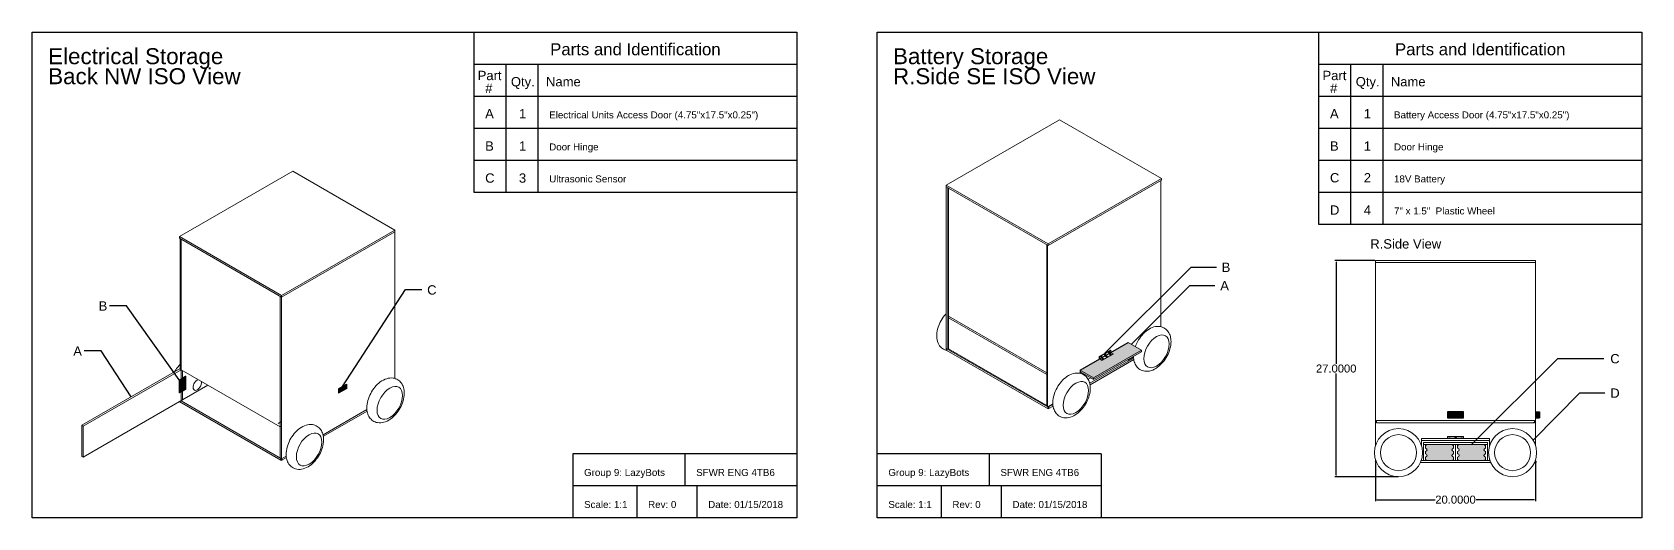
# Model space of a CAD drawing. Header units: inches. Extents: x 0 to 1256, y -61 to 0.
# Drawn here: x 105.5 to 306.5, y -60.7 to 0 of the extents above; entities that cross this region are included whole.
import ezdxf
from ezdxf.enums import TextEntityAlignment as Align

# ---------------------------------------------------------------- set-up
doc = ezdxf.new("R2010")
doc.units = ezdxf.units.IN
doc.header["$LTSCALE"] = 2
doc.header["$MEASUREMENT"] = 0
doc.styles.get("Standard").update_dxf_attribs({"font": 'arial.ttf'})
doc.dimstyles.get("Standard").update_dxf_attribs({"dimtxt": 0.18, "dimasz": 0.18, "dimexe": 0.18, "dimexo": 0.0625, "dimgap": 0.09, "dimtad": 0, "dimtih": 1, "dimtoh": 1, "dimdec": 4, "dimzin": 0, "dimdsep": 46, "dimtxsty": 'Standard', "dimcen": 0.09, "dimadec": 0, "dimazin": 0, "dimtfac": 1, "dimtdec": 4, "dimtofl": 0, "dimtmove": 0, "dimatfit": 3, "dimfxl": 1, "dimtolj": 1, "dimtzin": 0, "dimarcsym": 0})

# ---------------------------------------------------------------- blocks, each defined once
blk = doc.blocks.new('*D3')
at = {"color": 0, "lineweight": -2, "transparency": 16777216}
for p, q in [((273.19, -28.54), (268.17, -28.54)), ((268.35, -28.72), (268.35, -41.43)), ((268.35, -55.36), (268.35, -42.63)), ((276.07, -55.54), (268.17, -55.54))]:
    blk.add_line(p, q, dxfattribs=at)
at = {"color": 0, "transparency": 16777216}
for points in [[(268.32, -28.72), (268.38, -28.72), (268.35, -28.54)], [(268.32, -55.36), (268.38, -55.36), (268.35, -55.54)]]:
    blk.add_solid(points, dxfattribs=at)
at = {"layer": 'Defpoints', "color": 0, "transparency": 16777216}
for p in [(273.25, -28.54), (268.35, -55.54), (276.13, -55.54)]:
    blk.add_point(p, dxfattribs=at)
at = {"color": 0, "transparency": 16777216, "insert": (268.35, -42.03), "char_height": 1, "attachment_point": 5}
blk.add_mtext('\\A1;27.0000', dxfattribs=at)
blk = doc.blocks.new('*D4')
at = {"color": 0, "lineweight": -2, "transparency": 16777216}
for p, q in [((273.25, -53.85), (273.25, -58.59)), ((293.25, -53.6), (293.25, -58.59)), ((273.43, -58.41), (280.69, -58.41)), ((293.07, -58.41), (285.82, -58.41))]:
    blk.add_line(p, q, dxfattribs=at)
at = {"color": 0, "transparency": 16777216}
for points in [[(273.43, -58.38), (273.43, -58.44), (273.25, -58.41)], [(293.07, -58.38), (293.07, -58.44), (293.25, -58.41)]]:
    blk.add_solid(points, dxfattribs=at)
at = {"layer": 'Defpoints', "color": 0, "transparency": 16777216}
for p in [(273.25, -53.79), (293.25, -53.54), (293.25, -58.41)]:
    blk.add_point(p, dxfattribs=at)
at = {"color": 0, "transparency": 16777216, "insert": (283.25, -58.41), "char_height": 1, "attachment_point": 5}
blk.add_mtext('\\A1;20.0000', dxfattribs=at)

msp = doc.modelspace()

# ---------------------------------------------------------------- hatches: boundary and pattern name
at = {"true_color": 0x939598}
h = msp.add_hatch(color=252, dxfattribs=at)
h.dxf.hatch_style = 1
h.paths.add_polyline_path([(244.05445, -39.72202), (242.37508, -38.75243), (240.20072, -40.00779), (240.47962, -40.16882), (240.47962, -40.20964), (239.06541, -41.02614), (238.78651, -40.86511), (238.78651, -40.82429), (236.36467, -42.22254), (238.04405, -43.19213)])
h.paths.add_polyline_path([(236.36467, -42.22254), (236.36467, -42.42666), (238.04405, -43.39625), (238.04405, -43.19213)])
h.paths.add_polyline_path([(244.05445, -39.92614), (244.05445, -39.72202), (238.04405, -43.19213), (238.04405, -43.39625)])
h = msp.add_hatch(color=252, dxfattribs=at)
h.dxf.hatch_style = 1
h.paths.add_polyline_path([(124.26637, -43.24043), (123.91282, -43.44455), (123.91282, -45.07755), (124.26637, -44.87342)])
edge = h.paths.add_edge_path(flags=16)
edge.add_ellipse((124.08959, -43.54662), major_axis=(0.05, 0.0866), ratio=0.577350269, start_angle=405, end_angle=519.2951889, ccw=False)
edge.add_ellipse((124.08959, -43.54662), major_axis=(0.05, 0.0866), ratio=0.577350269, start_angle=380.7048111, end_angle=405, ccw=False)
edge.add_ellipse((124.08959, -43.54662), major_axis=(0.05, 0.0866), ratio=0.577350269, start_angle=159.2951889, end_angle=380.7048111, ccw=False)
edge = h.paths.add_edge_path(flags=16)
edge.add_ellipse((124.01888, -44.19981), major_axis=(0.05, 0.0866), ratio=0.577350269, start_angle=159.2951889, end_angle=380.7048111, ccw=False)
edge.add_ellipse((124.01888, -44.19981), major_axis=(0.05, 0.0866), ratio=0.577350269, start_angle=380.7048111, end_angle=519.2951889, ccw=False)
edge = h.paths.add_edge_path(flags=16)
edge.add_ellipse((124.08959, -44.77136), major_axis=(0.05, 0.0866), ratio=0.577350269, start_angle=159.2951889, end_angle=380.7048111, ccw=False)
edge.add_ellipse((124.08959, -44.77136), major_axis=(0.05, 0.0866), ratio=0.577350269, start_angle=405, end_angle=519.2951889, ccw=False)
edge.add_ellipse((124.08959, -44.77136), major_axis=(0.05, 0.0866), ratio=0.577350269, start_angle=380.7048111, end_angle=405, ccw=False)
h.paths.add_polyline_path([(124.26637, -43.24043), (124.23101, -43.22002), (123.87746, -43.42414), (123.91282, -43.44455)])
edge = h.paths.add_edge_path(flags=0)
edge.add_ellipse((124.08959, -43.54662), major_axis=(0.05, 0.0866), ratio=0.577350269, start_angle=159.2951889, end_angle=380.7048111)
edge.add_ellipse((124.05424, -43.5262), major_axis=(0.05, 0.0866), ratio=0.577350269, start_angle=-105, end_angle=-20.7048111, ccw=False)
edge.add_ellipse((124.05424, -43.5262), major_axis=(0.05, 0.0866), ratio=0.577350269, start_angle=-135, end_angle=-105, ccw=False)
edge.add_ellipse((124.05424, -43.5262), major_axis=(-0.05, -0.0866), ratio=0.577350269, start_angle=20.7048111, end_angle=45, ccw=False)
h.paths.add_polyline_path([(123.91282, -43.44455), (123.87746, -43.42414), (123.87746, -45.05714), (123.91282, -45.07755)])
edge = h.paths.add_edge_path(flags=0)
edge.add_ellipse((124.01888, -44.19981), major_axis=(0.05, 0.0866), ratio=0.577350269, start_angle=159.2951889, end_angle=380.7048111)
edge.add_ellipse((123.98353, -44.1794), major_axis=(0.05, 0.0866), ratio=0.577350269, start_angle=-135, end_angle=-20.7048111, ccw=False)
edge.add_ellipse((123.98353, -44.1794), major_axis=(-0.05, -0.0866), ratio=0.577350269, start_angle=20.7048111, end_angle=45, ccw=False)
h.paths.add_polyline_path([(124.69063, -42.99548), (124.33708, -43.19961), (124.33708, -44.8326), (124.69063, -44.62847)])
edge = h.paths.add_edge_path(flags=16)
edge.add_ellipse((124.51386, -43.30167), major_axis=(0.05, 0.0866), ratio=0.577350269, start_angle=159.2951889, end_angle=380.7048111, ccw=False)
edge.add_ellipse((124.51386, -43.30167), major_axis=(0.05, 0.0866), ratio=0.577350269, start_angle=380.7048111, end_angle=519.2951889, ccw=False)
edge = h.paths.add_edge_path(flags=16)
edge.add_ellipse((124.58457, -43.87322), major_axis=(0.05, 0.0866), ratio=0.577350269, start_angle=380.7048111, end_angle=519.2951889, ccw=False)
edge.add_ellipse((124.58457, -43.87322), major_axis=(0.05, 0.0866), ratio=0.577350269, start_angle=159.2951889, end_angle=380.7048111, ccw=False)
edge = h.paths.add_edge_path(flags=16)
edge.add_ellipse((124.51386, -44.52641), major_axis=(0.05, 0.0866), ratio=0.577350269, start_angle=159.2951889, end_angle=380.7048111, ccw=False)
edge.add_ellipse((124.51386, -44.52641), major_axis=(0.05, 0.0866), ratio=0.577350269, start_angle=380.7048111, end_angle=519.2951889, ccw=False)
h.paths.add_polyline_path([(124.69063, -42.99548), (124.65528, -42.97507), (124.30173, -43.17919), (124.33708, -43.19961)])
h.paths.add_polyline_path([(124.33708, -43.19961), (124.30173, -43.17919), (124.30173, -44.81219), (124.33708, -44.8326)])
h = msp.add_hatch(color=252, dxfattribs=at)
h.dxf.hatch_style = 1
h.paths.add_polyline_path([(144.7386, -44.54588), (144.7386, -43.96853), (143.7386, -44.54588), (143.7386, -45.12324)])
edge = h.paths.add_edge_path(flags=16)
edge.add_ellipse((144.02568, -44.67141), major_axis=(-0.05625, -0.09743), ratio=0.577350269, start_angle=0, end_angle=360)
edge = h.paths.add_edge_path(flags=16)
edge.add_ellipse((144.47276, -44.44089), major_axis=(-0.05625, -0.09743), ratio=0.577350269, start_angle=0, end_angle=360)
edge = h.paths.add_edge_path(flags=16)
edge.add_ellipse((144.02568, -44.67141), major_axis=(-0.05625, -0.09743), ratio=0.577350269, start_angle=0, end_angle=360)
h = msp.add_hatch(color=252, dxfattribs=at)
h.dxf.hatch_style = 1
edge = h.paths.add_edge_path()
edge.add_ellipse((144.47276, -44.44089), major_axis=(-0.05625, -0.09743), ratio=0.577350269, start_angle=0, end_angle=360)
h = msp.add_hatch(color=252, dxfattribs=at)
h.dxf.hatch_style = 1
h.paths.add_polyline_path([(284.00447, -47.80884, 1), (283.50447, -47.80884, 1)], flags=0)
h.paths.add_polyline_path([(282.50447, -47.80884, 1), (283.00447, -47.80884, 1)], flags=16)
h.paths.add_polyline_path([(284.25447, -47.43589), (282.25447, -47.43589), (282.25447, -48.18179), (284.25447, -48.18179)])
h.paths.add_polyline_path([(283.00447, -47.80884, -1), (282.50447, -47.80884, -1)], flags=0)
h.paths.add_polyline_path([(284.00447, -47.80884, -1), (283.50447, -47.80884, -1)], flags=16)
h = msp.add_hatch(color=252, dxfattribs=at)
h.dxf.hatch_style = 1
h.paths.add_polyline_path([(282.50447, -47.80884, 1), (283.00447, -47.80884, 1)])
h.paths.add_polyline_path([(283.50447, -47.80884, 1), (284.00447, -47.80884, 1)])
h = msp.add_hatch(color=252, dxfattribs=at)
h.dxf.hatch_style = 1
h.paths.add_polyline_path([(293.75444, -47.44187), (293.25447, -47.43589), (293.25447, -48.18179), (293.75444, -48.18179)])
h = msp.add_hatch(color=252, dxfattribs=at)
h.dxf.hatch_style = 1
h.paths.add_polyline_path([(282.75447, -53.53577, 0.362108322), (283.00038, -53.3308), (283.00038, -53.08573, -0.979759509), (283.00038, -52.68581), (283.00038, -52.38573, -0.979759509), (283.00038, -51.98581), (283.00038, -51.74074, 0.362108322), (282.75447, -51.53577), (279.75447, -51.53577, 0.414213562), (279.50447, -51.78577), (279.50447, -51.98577, -1), (279.50447, -52.38577), (279.50447, -52.68577, -1), (279.50447, -53.08577), (279.50447, -53.28577, 0.414213562), (279.75447, -53.53577)])
h.paths.add_polyline_path([(286.75447, -53.53577, 0.362108322), (287.00038, -53.3308), (287.00038, -53.08573, -0.979759509), (287.00038, -52.68581), (287.00038, -52.38573, -0.979759509), (287.00038, -51.98581), (287.00038, -51.74074, 0.362108322), (286.75447, -51.53577), (283.75447, -51.53577, 0.414213562), (283.50447, -51.78577), (283.50447, -51.98577, -1), (283.50447, -52.38577), (283.50447, -52.68577, -1), (283.50447, -53.08577), (283.50447, -53.28577, 0.414213562), (283.75447, -53.53577)])

# ---------------------------------------------------------------- linework, layer by layer
for p, q in [((160.65434, -4), (201.0125, -4)), ((164.65434, -4), (164.65434, -20)), ((168.65434, -4), (168.65434, -20)), ((266.15519, -4), (306.51335, -4)), ((270.15519, -4), (270.15519, -24)), ((274.15519, -4), (274.15519, -24)), ((160.65434, -8), (201.0125, -8)), ((266.15519, -8), (306.51335, -8)), ((160.65434, -12), (201.0125, -12)), ((266.15519, -12), (306.51335, -12)), ((160.65434, -16), (201.0125, -16)), ((266.15519, -16), (306.51335, -16)), ((160.65434, -20), (201.0125, -20)), ((266.15519, -20), (306.51335, -20)), ((266.15519, -24), (306.51335, -24)), ((236.36467, -42.22254), (242.37508, -38.75243)), ((238.78651, -40.82429), (238.78651, -40.86511)), ((144.7386, -43.96853), (144.7386, -44.54588)), ((236.36467, -42.22254), (236.36467, -42.42666)), ((143.7386, -44.54588), (143.7386, -45.12324)), ((293.25447, -47.43589), (293.75444, -47.44187)), ((293.25447, -48.18179), (293.75444, -48.18179)), ((293.75444, -47.44187), (293.75444, -48.18179)), ((201.00716, -52.67723), (173.00716, -52.67723)), ((173.00716, -52.67723), (173.00716, -60.67722)), ((187.00716, -52.67723), (187.00716, -56.67723)), ((239.0071, -52.67723), (211.0071, -52.67723)), ((225.0071, -52.67723), (225.0071, -56.67723)), ((239.0071, -52.67723), (239.0071, -60.67722)), ((201.00716, -56.67723), (173.00716, -56.67723)), ((181.00625, -56.67723), (181.00625, -60.67722)), ((188.50625, -56.67723), (188.50625, -60.67722)), ((239.0071, -56.67723), (211.0071, -56.67723)), ((219.00619, -56.67723), (219.00619, -60.67722)), ((226.50619, -56.67723), (226.50619, -60.67722))]:
    msp.add_line(p, q)
at = {"linetype": 'Continuous', "lineweight": 0, "extrusion": (-1.11022e-16, 0.816497, 0.57735)}
for p, q in [((233.80141, -10.94051), (219.65927, -19.10548)), ((246.52933, -18.28898), (233.80141, -10.94051)), ((219.65927, -39.72202), (219.65927, -19.10548)), ((219.65927, -19.10548), (232.38719, -26.45395)), ((219.65927, -19.3096), (232.38719, -26.65807)), ((219.83605, -39.61996), (219.83605, -19.41167)), ((219.92443, -39.56893), (219.92443, -19.4627)), ((232.38719, -26.45395), (246.52933, -18.28898)), ((232.38719, -26.65807), (246.52933, -18.49311)), ((246.44094, -18.54414), (246.44094, -36.80179)), ((246.52933, -18.49311), (246.52933, -18.28898)), ((232.21042, -46.7643), (232.21042, -26.55601)), ((232.2988, -46.81533), (232.2988, -26.60704)), ((232.38719, -26.65807), (232.38719, -26.45395)), ((232.21042, -42.58183), (219.92443, -35.48851)), ((232.21042, -42.78595), (219.92443, -35.69264)), ((219.65927, -39.5179), (232.38719, -46.86636)), ((219.65927, -39.72202), (232.38719, -47.07049)), ((219.92443, -39.56893), (219.83605, -39.61996)), ((232.21042, -46.66224), (219.92443, -39.56893)), ((238.04405, -43.19213), (244.05445, -39.72202)), ((244.05445, -39.92614), (238.04405, -43.39625)), ((238.75115, -40.52893), (240.16537, -39.71243)), ((240.20072, -39.73285), (238.78651, -40.54934)), ((239.06541, -40.98531), (240.47962, -40.16882)), ((240.20072, -39.73285), (240.16537, -39.71243)), ((240.20072, -40.00779), (240.20072, -39.73285)), ((240.47962, -40.16882), (240.20072, -40.00779)), ((240.47962, -40.16882), (240.47962, -40.20964)), ((244.05445, -39.72202), (242.37508, -38.75243)), ((244.05445, -39.72202), (244.05445, -39.92614)), ((237.57581, -43.87071), (243.04832, -40.71116)), ((237.6129, -44.05342), (243.07139, -40.90197)), ((238.75115, -40.80388), (238.75115, -40.52893)), ((238.78651, -40.54934), (238.75115, -40.52893)), ((238.75115, -40.80388), (238.78651, -40.82429)), ((238.78651, -40.54934), (238.78651, -40.82429)), ((238.78651, -40.82429), (239.06541, -40.98531)), ((239.06541, -41.02614), (238.78651, -40.86511)), ((240.47962, -40.20964), (239.06541, -41.02614)), ((239.06541, -40.98531), (239.06541, -41.02614)), ((242.37508, -40.9978), (242.28669, -40.94676)), ((243.04207, -40.6127), (242.37508, -40.9978)), ((242.37508, -40.9978), (242.37508, -40.89573)), ((236.36467, -42.22254), (238.04405, -43.19213)), ((238.04405, -43.39625), (236.36467, -42.42666)), ((236.36467, -42.42666), (236.36467, -42.61933)), ((236.45306, -42.64121), (236.45306, -42.4777)), ((237.37875, -43.37211), (237.69049, -43.19213)), ((238.04405, -43.19213), (238.04405, -43.39625)), ((232.9658, -46.43024), (232.2988, -46.81533)), ((232.38719, -46.86636), (232.97205, -46.5287)), ((232.38719, -47.07049), (232.99511, -46.7195)), ((232.38719, -47.07049), (232.38719, -46.86636)), ((232.49204, -46.94026), (232.4926, -46.93403))]:
    msp.add_line(p, q, dxfattribs=at)
at = {"linetype": 'Continuous', "lineweight": 0, "extrusion": (1.25969e-16, 0.816497, 0.57735)}
for p, q in [((138.05495, -17.37789), (123.91282, -25.54285)), ((150.78287, -24.72636), (138.05495, -17.37789)), ((123.91282, -25.54285), (136.64074, -32.89132)), ((123.91282, -25.74698), (123.91282, -25.54285)), ((123.91282, -25.74698), (136.64074, -33.09545)), ((124.00121, -25.79801), (124.00121, -42.12794)), ((124.08959, -25.84904), (124.08959, -43.30167)), ((136.64074, -32.89132), (150.78287, -24.72636)), ((136.64074, -33.09545), (150.78287, -24.93048)), ((150.78287, -24.72636), (150.78287, -43.26105)), ((136.46396, -32.99339), (136.46396, -53.20168)), ((136.64074, -53.34456), (136.64074, -32.89132)), ((111.71522, -49.11919), (124.00121, -42.02588)), ((124.08959, -42.17897), (111.892, -49.22126)), ((136.46396, -49.32332), (124.08959, -42.17897)), ((127.44835, -44.11815), (111.892, -53.09961)), ((123.87746, -43.42414), (124.23101, -43.22002)), ((123.91282, -43.44455), (123.87746, -43.42414)), ((123.87746, -45.05714), (123.87746, -43.42414)), ((124.26637, -43.24043), (123.91282, -43.44455)), ((123.91282, -43.44455), (123.91282, -45.07755)), ((124.08959, -43.46497), (124.08959, -43.5765)), ((124.26637, -43.24043), (124.23101, -43.22002)), ((124.26637, -42.28103), (124.26637, -45.95527)), ((124.30173, -43.17919), (124.65528, -42.97507)), ((124.30173, -43.17919), (124.30173, -44.81219)), ((124.33708, -43.19961), (124.30173, -43.17919)), ((124.69063, -42.99548), (124.33708, -43.19961)), ((124.33708, -44.8326), (124.33708, -43.19961)), ((124.69063, -42.99548), (124.65528, -42.97507)), ((124.69063, -44.62847), (124.69063, -42.99548)), ((143.7386, -44.54588), (144.7386, -43.96853)), ((123.91282, -45.07755), (123.87746, -45.05714)), ((123.91282, -45.07755), (124.26637, -44.87342)), ((123.91585, -46.1777), (123.96779, -46.17612)), ((123.94309, -46.17687), (136.54844, -53.45457)), ((124.08959, -44.68971), (124.08959, -44.80125)), ((124.08959, -44.97549), (124.08959, -46.05733)), ((124.08959, -46.05733), (136.64074, -53.30374)), ((124.30173, -44.81219), (124.33708, -44.8326)), ((124.33708, -44.8326), (124.69063, -44.62847)), ((143.7386, -45.12324), (144.7386, -44.54588)), ((141.82936, -50.30809), (147.30186, -47.14853)), ((141.86645, -50.4908), (147.32493, -47.33934)), ((111.892, -49.22126), (111.71522, -49.11919)), ((111.71522, -49.11919), (111.71522, -52.99755)), ((111.892, -53.09961), (111.892, -49.22126)), ((136.21393, -48.89025), (136.64074, -48.64384)), ((136.46393, -49.32327), (136.64074, -49.22119)), ((111.71522, -52.99755), (111.892, -53.09961)), ((136.54587, -53.36539), (136.54115, -53.41713)), ((136.64074, -53.30374), (137.22559, -52.96607)), ((136.73636, -53.45265), (137.24866, -53.15688)), ((136.74615, -53.37141), (136.74033, -53.43529))]:
    msp.add_line(p, q, dxfattribs=at)
at = {"linetype": 'Continuous', "lineweight": 0, "extrusion": (2.28848e-17, 1, 0)}
for p, q in [((273.25447, -28.78577), (273.25447, -28.53577)), ((273.25447, -28.53577), (293.25447, -28.53577)), ((273.25447, -28.78577), (293.25447, -28.78577)), ((273.25447, -51.67881), (273.25447, -28.78577)), ((293.25447, -28.78577), (293.25447, -28.53577)), ((293.25447, -28.78577), (293.25447, -51.67881)), ((273.37947, -48.53831), (293.00447, -48.53831)), ((273.37947, -48.78831), (273.37947, -48.53831)), ((273.37947, -48.78831), (273.37947, -48.53831)), ((293.12947, -48.53831), (273.37947, -48.53831)), ((273.37947, -48.78831), (293.00447, -48.78831)), ((293.12947, -48.78831), (273.37947, -48.78831)), ((293.12947, -48.78577), (293.00447, -48.78577)), ((293.12947, -48.78577), (293.00447, -48.78577)), ((293.12947, -48.78831), (293.12947, -48.53831)), ((279.00447, -50.78577), (279.00447, -51.03577)), ((279.00447, -50.78577), (287.50447, -50.78577)), ((287.50447, -51.03577), (279.00447, -51.03577)), ((279.00447, -51.03577), (279.00447, -51.67881)), ((279.25447, -53.53577), (279.25447, -51.28577)), ((279.25447, -51.28577), (287.25447, -51.28577)), ((279.25447, -51.53577), (279.50447, -51.53577)), ((279.50447, -51.53577), (279.75447, -51.53577)), ((279.50447, -51.98577), (279.50447, -51.53577)), ((279.50447, -51.78577), (279.50447, -51.98577)), ((282.75447, -51.53577), (279.75447, -51.53577)), ((284.25447, -50.53577), (282.25447, -50.53577)), ((282.25447, -50.53577), (282.25447, -50.73577)), ((282.25447, -50.73577), (282.25447, -50.78577)), ((282.25447, -50.73577), (284.25447, -50.73577)), ((282.75447, -51.53577), (283.00038, -51.53577)), ((283.00038, -51.53577), (283.25447, -51.53577)), ((283.00038, -51.98581), (283.00038, -51.53577)), ((283.00447, -51.98577), (283.00447, -51.78577)), ((283.25447, -51.53577), (283.50447, -51.53577)), ((283.25447, -53.53577), (283.25447, -51.53577)), ((283.25447, -53.53577), (283.25447, -51.53577)), ((283.50447, -51.53577), (283.75447, -51.53577)), ((283.50447, -51.98577), (283.50447, -51.53577)), ((283.50447, -51.78577), (283.50447, -51.98577)), ((286.75447, -51.53577), (283.75447, -51.53577)), ((284.25447, -50.73577), (284.25447, -50.53577)), ((284.25447, -50.73577), (284.25447, -50.78577)), ((286.75447, -51.53577), (287.00038, -51.53577)), ((287.00038, -51.53577), (287.25447, -51.53577)), ((287.00038, -51.98581), (287.00038, -51.53577)), ((287.00447, -51.98577), (287.00447, -51.78577)), ((287.25447, -51.28577), (287.25447, -53.53577)), ((287.50447, -50.78577), (287.50447, -51.03577)), ((287.50447, -51.67881), (287.50447, -51.03577)), ((273.25447, -53.53577), (273.25447, -53.39273)), ((273.25447, -53.78577), (273.25447, -53.53577)), ((273.25447, -53.53577), (273.30104, -53.53577)), ((273.25447, -53.78577), (273.40229, -53.78577)), ((278.85665, -53.78577), (287.65229, -53.78577)), ((278.9579, -53.53577), (287.55104, -53.53577)), ((279.00447, -53.39273), (279.00447, -53.53577)), ((279.50447, -52.68577), (279.50447, -52.38577)), ((279.50447, -52.38577), (279.50447, -52.68577)), ((279.50447, -53.53577), (279.50447, -53.08577)), ((279.50447, -53.08577), (279.50447, -53.28577)), ((283.00038, -52.68581), (283.00038, -52.38573)), ((283.00038, -53.53577), (283.00038, -53.08573)), ((283.00447, -52.68577), (283.00447, -52.38577)), ((283.00447, -53.28577), (283.00447, -53.08577)), ((283.50447, -52.68577), (283.50447, -52.38577)), ((283.50447, -52.38577), (283.50447, -52.68577)), ((283.50447, -53.53577), (283.50447, -53.08577)), ((283.50447, -53.08577), (283.50447, -53.28577)), ((287.00038, -52.68581), (287.00038, -52.38573)), ((287.00038, -53.53577), (287.00038, -53.08573)), ((287.00447, -52.68577), (287.00447, -52.38577)), ((287.00447, -53.28577), (287.00447, -53.08577)), ((287.50447, -53.53577), (287.50447, -53.39273)), ((293.10665, -53.78577), (293.25447, -53.78577)), ((293.2079, -53.53577), (293.25447, -53.53577)), ((293.25447, -53.39273), (293.25447, -53.53577)), ((293.25447, -53.58577), (293.25447, -53.53577)), ((293.25447, -53.58577), (293.25447, -53.58577)), ((293.25447, -53.78577), (293.25447, -53.78577))]:
    msp.add_line(p, q, dxfattribs=at)
for points in [[(105.50625, 0), (201.0125, 0), (201.0125, -60.67722), (105.50625, -60.67722)], [(211.0071, 0), (306.51335, 0), (306.51335, -60.67722), (211.0071, -60.67722)], [(282.25447, -48.18179), (284.25447, -48.18179), (284.25447, -47.43589), (282.25447, -47.43589)]]:
    msp.add_lwpolyline(points, close=True)
for points in [[(160.65434, 0), (160.65434, -20)], [(266.15519, 0), (266.15519, -24)], [(239.45826, -40.12068), (250.23153, -29.34625), (253.38148, -29.34625)], [(242.80122, -38.99846), (250.05306, -31.63816), (253.20301, -31.63816)], [(144.2386, -44.25721), (152.11635, -32.16777), (154.16361, -32.16777)], [(123.87746, -43.42414), (117.30084, -34.17951), (115.14741, -34.17951)], [(117.85822, -45.57254), (114.13034, -39.81686), (111.97691, -39.81686)], [(285.25447, -51.53577), (296.02775, -40.76134), (301.758, -40.76134)], [(292.93728, -50.96808), (298.75637, -45.06196), (301.90631, -45.06196)]]:
    msp.add_lwpolyline(points)
for centre in [(282.75447, -47.80884), (283.75447, -47.80884)]:
    msp.add_circle(centre, 0.25)
at = {"linetype": 'Continuous', "lineweight": 0, "extrusion": (0, 0, -1)}
for centre, radius in [((-276.12947, -52.53577), 3), ((-290.37947, -52.53577), 3), ((-276.12947, -52.53577), 2.25)]:
    msp.add_circle(centre, radius, dxfattribs=at)
at = {"linetype": 'Continuous', "lineweight": 0}
msp.add_circle((290.37947, -52.53577), 2.25, dxfattribs=at)
at = {"linetype": 'Continuous', "lineweight": 0, "extrusion": (4.29215e-16, 0, -1)}
msp.add_arc((-219.75913, -39.63733), 0.1, 357.0007877, 2.9992123, dxfattribs=at)
at = {"linetype": 'Continuous', "lineweight": 0, "extrusion": (2.62682e-16, 5.55112e-17, -1)}
for centre in [(-219.75913, -39.63733), (-232.39245, -46.93118)]:
    msp.add_arc(centre, 0.1, 305.5561362, 354.4438638, dxfattribs=at)
at = {"linetype": 'Continuous', "lineweight": 0, "extrusion": (4.84726e-16, -5.55112e-17, -1)}
msp.add_arc((-232.39245, -46.93118), 0.1, 185.2087105, 244.9840981, dxfattribs=at)
at = {"linetype": 'Continuous', "lineweight": 0, "extrusion": (0, 0, -1)}
for centre, radius, start, end in [((-279.75447, -51.78577), 0.25, 0, 90), ((-279.50447, -52.18577), 0.2, 90, 270), ((-282.50447, -50.78577), 0.1, 30, 150), ((-282.75447, -51.78577), 0.25, 90, 180), ((-283.00447, -52.18577), 0.2, 270, 90), ((-283.25447, -50.68577), 0.1, 330, 180), ((-283.25447, -50.68577), 0.1, 180, 210), ((-283.75447, -51.78577), 0.25, 0, 90), ((-283.50447, -52.18577), 0.2, 90, 270), ((-284.00447, -50.78577), 0.1, 30, 150), ((-286.75447, -51.78577), 0.25, 90, 180), ((-287.00447, -52.18577), 0.2, 270, 90), ((-273.3288, -53.68577), 0.1, 318.0142869, 41.9857131), ((-279.50447, -52.88577), 0.2, 90, 270), ((-279.75447, -53.28577), 0.25, 270, 0), ((-282.75447, -53.28577), 0.25, 180, 270), ((-283.00447, -52.88577), 0.2, 270, 90), ((-283.50447, -52.88577), 0.2, 90, 270), ((-283.75447, -53.28577), 0.25, 270, 0), ((-286.75447, -53.28577), 0.25, 180, 270), ((-287.00447, -52.88577), 0.2, 270, 90)]:
    msp.add_arc(centre, radius, start, end, dxfattribs=at)
at = {"linetype": 'Continuous', "lineweight": 0}
for centre, start, end in [((279.50447, -52.18577), 270, 90), ((283.00447, -52.18577), 91.1715103, 268.8284897), ((283.50447, -52.18577), 270, 90), ((287.00447, -52.18577), 91.1715103, 268.8284897), ((279.50447, -52.88577), 270, 90), ((283.00447, -52.88577), 91.1715103, 268.8284897), ((283.50447, -52.88577), 270, 90), ((287.00447, -52.88577), 91.1715103, 268.8284897)]:
    msp.add_arc(centre, 0.2, start, end, dxfattribs=at)
for centre, major_axis, ratio, start_param, end_param in [((245.91061, -39.87511), (-1.125, -1.94856), 0.577350269, -3.926990817, 2.35619449), ((239.45826, -40.24316), (0.05, 0.0866), 0.577350269, -0.785398163, -0.361367124), ((239.96939, -39.94806), (0.05, 0.0866), 0.577350269, -2.78022553, -0.785398163), ((239.96939, -39.94806), (0.05, 0.0866), 0.577350269, -0.785398163, -0.361367124), ((238.99234, -40.51216), (0.05, 0.0866), 0.577350269, -2.78022553, -0.785398163), ((238.99234, -40.51216), (0.05, 0.0866), 0.577350269, -0.785398163, -0.361367124), ((239.17664, -40.83944), (-0.1, 0), 0.577350269, -2.35619449, -0.361367124), ((239.17664, -40.83944), (0.1, 0), 0.577350269, 0.361367124, 0.785398163), ((239.45826, -40.24316), (0.05, 0.0866), 0.577350269, -2.78022553, -0.785398163), ((239.66645, -40.55665), (-0.1, 0), 0.577350269, -2.35619449, -0.361367124), ((239.66645, -40.55665), (0.1, 0), 0.577350269, 0.361367124, 0.785398163), ((240.13568, -40.28574), (-0.1, 0), 0.577350269, -2.35619449, -0.361367124), ((240.13568, -40.28574), (0.1, 0), 0.577350269, 0.361367124, 0.785398163), ((123.98353, -44.1794), (0.05, 0.0866), 0.577350269, -2.35619449, -0.361367124), ((124.05424, -43.5262), (-0.05, -0.0866), 0.577350269, 0.361367124, 0.785398163), ((124.05424, -43.5262), (0.05, 0.0866), 0.577350269, -2.35619449, -0.361367124), ((124.4785, -43.28126), (-0.05, -0.0866), 0.577350269, 0.361367124, 0.785398163), ((124.4785, -43.28126), (0.05, 0.0866), 0.577350269, -2.35619449, -0.361367124), ((124.54921, -43.8528), (-0.05, -0.0866), 0.577350269, 0.361367124, 0.785398163), ((124.54921, -43.8528), (0.05, 0.0866), 0.577350269, -2.35619449, -0.361367124), ((126.12253, -44.06712), (-0.375, -0.64952), 0.577350269, -2.540924051, -0.785398163), ((126.12253, -44.06712), (-0.375, -0.64952), 0.577350269, -0.785398163, 2.540924051), ((150.16416, -46.31249), (-1.125, -1.94856), 0.577350269, -3.926990817, 2.35619449), ((123.98353, -44.1794), (-0.05, -0.0866), 0.577350269, 0.361367124, 0.785398163), ((124.05424, -44.75095), (-0.05, -0.0866), 0.577350269, 0.361367124, 0.785398163), ((124.05424, -44.75095), (0.05, 0.0866), 0.577350269, -2.35619449, -0.361367124), ((124.4785, -44.506), (-0.05, -0.0866), 0.577350269, 0.361367124, 0.785398163), ((124.4785, -44.506), (0.05, 0.0866), 0.577350269, -2.35619449, -0.361367124), ((144.02568, -44.67141), (-0.05625, -0.09743), 0.577350269, -3.926990817, 2.35619449), ((144.47276, -44.44089), (-0.05625, -0.09743), 0.577350269, -3.926990817, 2.35619449), ((232.39245, -46.93118), (0.09959, -0.00908), 0.815368047, 0, 0.525219306), ((136.64074, -53.42621), (-0.09959, 0.00908), 0.815368047, -3.067399796, 3.215785511)]:
    msp.add_ellipse(centre, major_axis=major_axis, ratio=ratio, start_param=start_param, end_param=end_param, dxfattribs=at)
at = {"linetype": 'Continuous', "lineweight": 0, "extrusion": (1.88578e-16, -1.45219e-16, -1)}
for centre in [(239.49361, -40.26357), (240.00474, -39.96847), (239.02769, -40.53257)]:
    msp.add_ellipse(centre, major_axis=(0.05, 0.0866), ratio=0.577350269, start_param=-5.497787144, end_param=0.785398163, dxfattribs=at)
at = {"linetype": 'Continuous', "lineweight": 0, "extrusion": (2.31004e-16, -1.11022e-16, -1)}
for centre in [(240.13568, -40.24492), (239.17664, -40.79862), (239.66645, -40.51583)]:
    msp.add_ellipse(centre, major_axis=(-0.1, 0), ratio=0.577350269, start_param=-3.926990817, end_param=2.35619449, dxfattribs=at)
at = {"linetype": 'Continuous', "lineweight": 0, "extrusion": (-1.12173e-16, 8.32667e-17, -1)}
for centre in [(124.01888, -44.19981), (124.08959, -43.54662), (124.51386, -43.30167), (124.58457, -43.87322), (124.08959, -44.77136), (124.51386, -44.52641)]:
    msp.add_ellipse(centre, major_axis=(0.05, 0.0866), ratio=0.577350269, start_param=-3.926990817, end_param=2.35619449, dxfattribs=at)
at = {"linetype": 'Continuous', "lineweight": 0, "extrusion": (9.49976e-17, 2.20052e-16, -1)}
msp.add_ellipse((126.12253, -44.06712), major_axis=(0.375, 0.64952), ratio=0.577350269, start_param=-2.35619449, end_param=-0.600668602, dxfattribs=at)
at = {"linetype": 'Continuous', "lineweight": 0, "extrusion": (3.94865e-17, 1.23904e-16, -1)}
msp.add_ellipse((126.12253, -44.06712), major_axis=(-0.375, -0.64952), ratio=0.577350269, start_param=-2.540924051, end_param=0.785398163, dxfattribs=at)
at = {"linetype": 'Continuous', "lineweight": 0, "extrusion": (1.44222e-16, -5.55112e-17, -1)}
msp.add_ellipse((235.83434, -45.69265), major_axis=(-1.125, -1.94856), ratio=0.577350269, start_param=-5.497787144, end_param=0.785398163, dxfattribs=at)
at = {"linetype": 'Continuous', "lineweight": 0, "extrusion": (9.5281e-16, 8.35158e-17, -1)}
msp.add_ellipse((123.91282, -46.07774), major_axis=(0.00304, -0.09995), ratio=0.042914036, start_param=-0.662235652, end_param=0.616108405, dxfattribs=at)
at = {"linetype": 'Continuous', "lineweight": 0, "extrusion": (4.2938e-18, -4.80741e-17, -1)}
msp.add_ellipse((140.08788, -52.13002), major_axis=(-1.125, -1.94856), ratio=0.577350269, start_param=-5.497787144, end_param=0.785398163, dxfattribs=at)
at = {"linetype": 'Continuous', "lineweight": 0, "extrusion": (0, 0, -1)}
msp.add_ellipse((293.25447, -53.68577), major_axis=(0, -0.1), ratio=0.668964797, start_param=-4.71238898, end_param=1.570796327, dxfattribs=at)
at = {"linetype": 'Continuous', "lineweight": 0}
for points, knots in [([(219.65927, -35.15132), (219.58029, -35.23444), (219.50419, -35.32153), (219.23202, -35.65936), (219.05651, -35.9322), (218.76762, -36.5034), (218.65395, -36.80147), (218.50004, -37.40557), (218.46037, -37.7116), (218.47614, -38.30533), (218.52969, -38.59501), (218.74557, -39.08269), (218.88806, -39.28769), (219.22708, -39.58069), (219.40637, -39.68174), (219.65598, -39.76306), (219.71708, -39.77883), (219.77856, -39.79089)], [1.961117448, 1.961117448, 1.961117448, 1.961117448, 2.092583895, 2.092583895, 2.451874884, 2.451874884, 2.809436737, 2.809436737, 3.171800587, 3.171800587, 3.528219516, 3.528219516, 3.8169266, 3.8169266, 4.048638935, 4.048638935, 4.122192111, 4.122192111, 4.122192111, 4.122192111]), ([(243.26818, -39.26806), (243.34752, -39.04877), (243.44566, -38.83312), (243.71398, -38.34598), (243.89731, -38.08149), (244.31048, -37.60483), (244.54043, -37.39299), (245.03851, -37.04613), (245.30724, -36.91068), (245.84739, -36.7649), (246.1175, -36.74259), (246.59035, -36.82764), (246.79215, -36.90726), (247.1308, -37.13517), (247.27007, -37.27657), (247.50187, -37.61168), (247.58699, -37.80872), (247.69698, -38.21903), (247.72127, -38.43329), (247.72127, -38.65037)], [3.62748479, 3.62748479, 3.62748479, 3.62748479, 3.892143788, 3.892143788, 4.249465717, 4.249465717, 4.609658108, 4.609658108, 4.972620941, 4.972620941, 5.29280787, 5.29280787, 5.537533153, 5.537533153, 5.764521502, 5.764521502, 6.021292108, 6.021292108, 6.283185307, 6.283185307, 6.283185307, 6.283185307]), ([(247.72127, -38.65037), (247.72127, -38.94765), (247.67566, -39.25089), (247.51055, -39.85479), (247.39, -40.15533), (247.08964, -40.72372), (246.91061, -40.99177), (246.5053, -41.47709), (246.27896, -41.6941), (245.78715, -42.05406), (245.52114, -42.19717), (244.98101, -42.36272), (244.70764, -42.3954), (244.22458, -42.32677), (244.01677, -42.25363), (243.6679, -42.03513), (243.52393, -41.89827), (243.28376, -41.57235), (243.19404, -41.38033), (243.07041, -40.9653), (243.04137, -40.74032), (243.0394, -40.51219)], [0, 0, 0, 0, 0.358657126, 0.358657126, 0.720593955, 0.720593955, 1.078006388, 1.078006388, 1.437727589, 1.437727589, 1.801199835, 1.801199835, 2.127986973, 2.127986973, 2.376947392, 2.376947392, 2.603416412, 2.603416412, 2.856115508, 2.856115508, 3.131653006, 3.131653006, 3.131653006, 3.131653006]), ([(124.00121, -41.49853), (123.87184, -41.62639), (123.74955, -41.76488), (123.50581, -42.07881), (123.38683, -42.25671), (123.28063, -42.4419)], [5.0543114435, 5.0543114435, 5.0543114435, 5.0543114435, 5.2641026272, 5.2641026272, 5.5028077794, 5.5028077794, 5.5028077794, 5.5028077794]), ([(147.29284, -46.92486), (147.29284, -46.62758), (147.33844, -46.32433), (147.50355, -45.72043), (147.6241, -45.4199), (147.92447, -44.8515), (148.10349, -44.58345), (148.50881, -44.09813), (148.73515, -43.88113), (149.22695, -43.52117), (149.49297, -43.37805), (150.03309, -43.21251), (150.30647, -43.17982), (150.78953, -43.24845), (150.99733, -43.3216), (151.34621, -43.54009), (151.49017, -43.67696), (151.73035, -44.00287), (151.82007, -44.1949), (151.95276, -44.64035), (151.98035, -44.89818), (151.96657, -45.45899), (151.91411, -45.76396), (151.7362, -46.3677), (151.61019, -46.66632), (151.30012, -47.22924), (151.11679, -47.49373), (150.70362, -47.97039), (150.47367, -48.18223), (149.97559, -48.52909), (149.70687, -48.66455), (149.16672, -48.81033), (148.89661, -48.83263), (148.42375, -48.74758), (148.22196, -48.66796), (147.88331, -48.44006), (147.74404, -48.29866), (147.51223, -47.96355), (147.42711, -47.7665), (147.31713, -47.3562), (147.29284, -47.14194), (147.29284, -46.92486)], [0, 0, 0, 0, 0.358657126, 0.358657126, 0.720593955, 0.720593955, 1.078006388, 1.078006388, 1.437727589, 1.437727589, 1.801199835, 1.801199835, 2.127986973, 2.127986973, 2.376947392, 2.376947392, 2.603416412, 2.603416412, 2.856115508, 2.856115508, 3.170379246, 3.170379246, 3.530717068, 3.530717068, 3.892143788, 3.892143788, 4.249465717, 4.249465717, 4.609658108, 4.609658108, 4.972620941, 4.972620941, 5.29280787, 5.29280787, 5.537533153, 5.537533153, 5.764521502, 5.764521502, 6.021292108, 6.021292108, 6.283185307, 6.283185307, 6.283185307, 6.283185307]), ([(237.645, -44.46791), (237.645, -44.76519), (237.59939, -45.06843), (237.43428, -45.67233), (237.31373, -45.97287), (237.01336, -46.54126), (236.83434, -46.80931), (236.42903, -47.29463), (236.20269, -47.51163), (235.71088, -47.8716), (235.44487, -48.01471), (234.90474, -48.18026), (234.63137, -48.21294), (234.14831, -48.14431), (233.9405, -48.07117), (233.59163, -47.85267), (233.44766, -47.71581), (233.20748, -47.38989), (233.11777, -47.19787), (232.98507, -46.75241), (232.95748, -46.49459), (232.97127, -45.93378), (233.02372, -45.6288), (233.20163, -45.02507), (233.32764, -44.72644), (233.63771, -44.16352), (233.82104, -43.89903), (234.23421, -43.42237), (234.46416, -43.21053), (234.96224, -42.86367), (235.23097, -42.72821), (235.77112, -42.58243), (236.04122, -42.56013), (236.51408, -42.64518), (236.71588, -42.7248), (237.05452, -42.95271), (237.1938, -43.09411), (237.4256, -43.42922), (237.51072, -43.62626), (237.62071, -44.03656), (237.645, -44.25083), (237.645, -44.46791)], [0, 0, 0, 0, 0.358657126, 0.358657126, 0.720593955, 0.720593955, 1.078006388, 1.078006388, 1.437727589, 1.437727589, 1.801199835, 1.801199835, 2.127986973, 2.127986973, 2.376947392, 2.376947392, 2.603416412, 2.603416412, 2.856115508, 2.856115508, 3.170379246, 3.170379246, 3.530717068, 3.530717068, 3.892143788, 3.892143788, 4.249465717, 4.249465717, 4.609658108, 4.609658108, 4.972620941, 4.972620941, 5.29280787, 5.29280787, 5.537533153, 5.537533153, 5.764521502, 5.764521502, 6.021292108, 6.021292108, 6.283185307, 6.283185307, 6.283185307, 6.283185307]), ([(137.21656, -52.7424), (137.21656, -52.44511), (137.26217, -52.14187), (137.42728, -51.53797), (137.54783, -51.23743), (137.8482, -50.66904), (138.02722, -50.40099), (138.43254, -49.91567), (138.65887, -49.69867), (139.15068, -49.33871), (139.41669, -49.19559), (139.95682, -49.03005), (140.2302, -48.99736), (140.71326, -49.06599), (140.92106, -49.13913), (141.26993, -49.35763), (141.4139, -49.4945), (141.65408, -49.82041), (141.7438, -50.01244), (141.87649, -50.45789), (141.90408, -50.71571), (141.8903, -51.27652), (141.83784, -51.5815), (141.65993, -52.18523), (141.53392, -52.48386), (141.22385, -53.04678), (141.04052, -53.31127), (140.62735, -53.78793), (140.3974, -53.99977), (139.89932, -54.34663), (139.63059, -54.48209), (139.09045, -54.62787), (138.82034, -54.65017), (138.34748, -54.56512), (138.14569, -54.4855), (137.80704, -54.25759), (137.66777, -54.11619), (137.43596, -53.78108), (137.35084, -53.58404), (137.24085, -53.17374), (137.21656, -52.95947), (137.21656, -52.7424)], [0, 0, 0, 0, 0.358657126, 0.358657126, 0.720593955, 0.720593955, 1.078006388, 1.078006388, 1.437727589, 1.437727589, 1.801199835, 1.801199835, 2.127986973, 2.127986973, 2.376947392, 2.376947392, 2.603416412, 2.603416412, 2.856115508, 2.856115508, 3.170379246, 3.170379246, 3.530717068, 3.530717068, 3.892143788, 3.892143788, 4.249465717, 4.249465717, 4.609658108, 4.609658108, 4.972620941, 4.972620941, 5.29280787, 5.29280787, 5.537533153, 5.537533153, 5.764521502, 5.764521502, 6.021292108, 6.021292108, 6.283185307, 6.283185307, 6.283185307, 6.283185307])]:
    msp.add_open_spline(points, degree=3, knots=knots, dxfattribs=at)
msp.add_open_spline([(123.86631, -46.18624), (123.92098, -46.20335), (123.97639, -46.21734), (124.0321, -46.22826)], degree=3, dxfattribs=at)

# ---------------------------------------------------------------- texts
for s, height, p in [('Electrical Storage', 1.9975839, (107.50625, -4)), ('Battery Storage', 1.9975839, (213.0071, -4)), ('Back NW ISO View', 1.9975839, (107.50625, -6.5)), ('Part', 1.163935, (161.14077, -5.99162)), ('Qty.', 1.163935, (165.28694, -6.77084)), ('Name', 1.163935, (169.67207, -6.77084)), ('R.Side SE ISO View', 1.9975839, (213.0071, -6.5)), ('Part', 1.163935, (266.64162, -5.99162)), ('Qty.', 1.163935, (270.78779, -6.77084)), ('Name', 1.163935, (275.17292, -6.77084)), ('#', 1.16393, (162.08636, -7.59185)), ('#', 1.16393, (267.5872, -7.59185)), ('A', 1.16393, (162.06993, -10.77084)), ('1', 1.16393, (166.29068, -10.77084)), ('Electrical Units Access Door (4.75"x17.5"x0.25")', 0.8729512, (170.06993, -10.77084)), ('A', 1.16393, (267.57077, -10.77084)), ('1', 1.16393, (271.79152, -10.77084)), ('Battery Access Door (4.75"x17.5"x0.25")', 0.8729512, (275.57077, -10.77084)), ('B', 1.16393, (162.06993, -14.80885)), ('1', 1.16393, (166.29068, -14.80885)), ('Door Hinge', 0.872951, (170.06993, -14.77084)), ('B', 1.16393, (267.57077, -14.80885)), ('1', 1.16393, (271.79152, -14.80885)), ('Door Hinge', 0.872951, (275.57077, -14.77084)), ('C', 1.16393, (162.06993, -18.80885)), ('3', 1.16393, (166.29068, -18.80885)), ('Ultrasonic Sensor', 0.8729512, (170.06993, -18.77084)), ('C', 1.16393, (267.57077, -18.77084)), ('2', 1.16393, (271.79152, -18.77084)), ('18V Battery', 0.8729512, (275.57077, -18.77084)), ('D', 1.16393, (267.57077, -22.80885)), ('4', 1.16393, (271.79152, -22.80885)), ('7" x 1.5"  Plastic Wheel', 0.8729512, (275.57077, -22.77084)), ('R.Side View', 1.163935, (272.60345, -27.0325)), ('B', 1.16393, (254.04791, -29.96142)), ('C', 1.16393, (154.83005, -32.78294)), ('A', 1.16393, (253.86944, -32.25333)), ('B', 1.16393, (113.80515, -34.79468)), ('A', 1.16393, (110.63465, -40.43203)), ('C', 1.16393, (302.57275, -41.37651)), ('D', 1.16393, (302.57275, -45.67713)), ('Group 9: LazyBots', 0.8729512, (174.42274, -55.44807)), ('SFWR ENG 4TB6', 0.8729512, (188.42274, -55.44807)), ('Group 9: LazyBots', 0.8729512, (212.42268, -55.44807)), ('SFWR ENG 4TB6', 0.8729512, (226.42268, -55.44807)), ('Scale: 1:1', 0.872951, (174.42274, -59.44807)), ('Rev: 0', 0.872951, (182.42183, -59.44807)), ('Date: 01/15/2018', 0.8729512, (189.92183, -59.44807)), ('Scale: 1:1', 0.872951, (212.42268, -59.44807)), ('Rev: 0', 0.872951, (220.42177, -59.44807)), ('Date: 01/15/2018', 0.8729512, (227.92177, -59.44807))]:
    msp.add_text(s, height=height).set_placement(p)
for p in [(180.83342, -3.33288), (286.33427, -3.33288)]:
    msp.add_text('Parts and Identification', height=1.4981879).set_placement(p, align=Align.BOTTOM_CENTER)

# ---------------------------------------------------------------- dimensions: what is measured, and where the dimension line sits
dim = msp.add_linear_dim(base=(268.35476, -55.53577), p1=(273.25447, -28.53577), p2=(276.12947, -55.53577), angle=90, dimstyle='Standard', override={"dimtxt": 1})
dim.commit()
dim.dimension.update_dxf_attribs({"geometry": '*D3', "text_midpoint": (268.35476, -42.03036), "dimtype": 160})
dim = msp.add_linear_dim(base=(293.25447, -58.40662), p1=(273.25447, -53.78577), p2=(293.25447, -53.53577), dimstyle='Standard', override={"dimtxt": 1})
dim.commit()
dim.dimension.update_dxf_attribs({"geometry": '*D4', "text_midpoint": (283.25447, -58.40662)})

doc.saveas('drawing.dxf')
